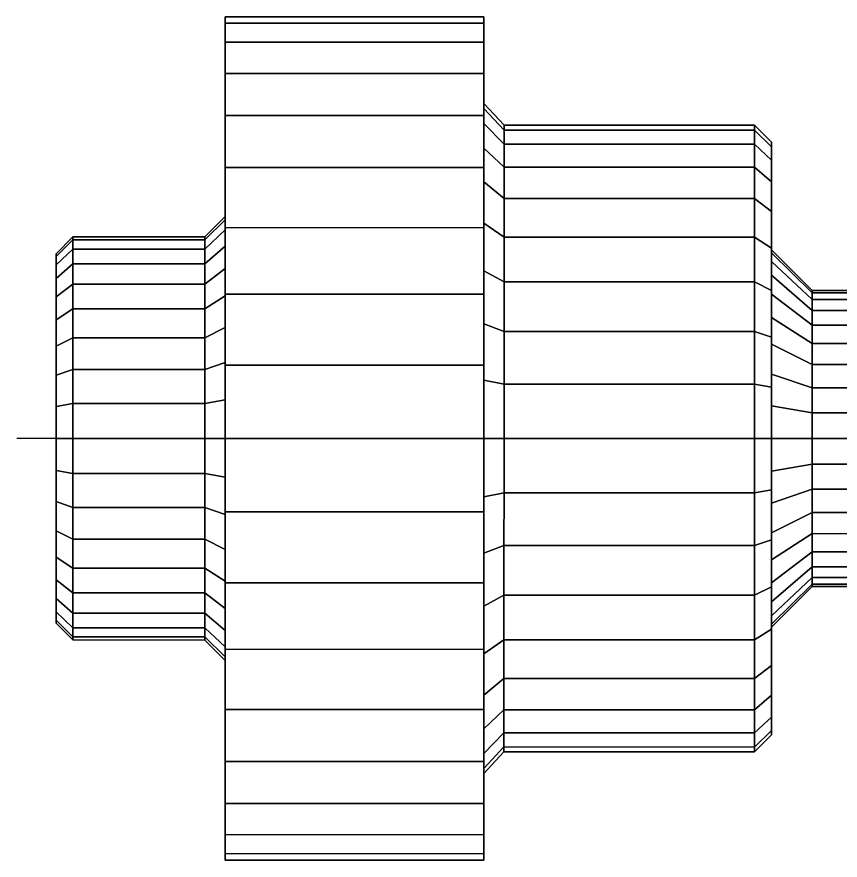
# Model space of a CAD drawing. Extents: x 12.7 to 36, y 9 to 27.5.
# Drawn here: x 12.691 to 15.125, y 10.54 to 13.033 of the extents above; entities that cross this region are included whole.
import ezdxf

# ---------------------------------------------------------------- set-up
doc = ezdxf.new("R2010")
doc.units = 0
doc.header["$MEASUREMENT"] = 0
doc.layers.get('0').update_dxf_attribs({"linetype": 'CONTINUOUS'})
doc.layers.add('FACE', color=7, linetype='CONTINUOUS')

# ---------------------------------------------------------------- blocks, each defined once
blk = doc.blocks.new('NEW')
at = {"color": 7}
blk.add_line((36.03, 11.7829, 0.75), (12.691, 11.7865, 0.75), dxfattribs=at)
at = {"color": 7, "elevation": 0.75}
blk.add_lwpolyline([(15.5018, 12.2237), (15.0418, 12.2237), (14.9218, 12.3437), (14.9218, 12.6624), (14.8718, 12.7124), (14.1311, 12.7124), (14.0718, 12.777), (14.0718, 13.0329), (13.3068, 13.0329), (13.3068, 12.4424), (13.2468, 12.3824), (12.8568, 12.3824), (12.8069, 12.3324), (12.8069, 11.7829)], dxfattribs=at)
at = {"layer": 'FACE', "color": 7}
mesh = blk.add_polymesh((9, 9), dxfattribs=at)
for k, corner in enumerate([(12.8069, 11.7829, 0.75), (12.8069, 12.3324, 0.75), (12.8568, 12.3824, 0.75), (13.2468, 12.3824, 0.75), (13.3068, 12.4424, 0.75), (13.3068, 13.0329, 0.75), (14.0718, 13.0329, 0.75), (14.0718, 12.777, 0.75), (14.1311, 12.7124, 0.75), (12.8069, 11.783, 0.7494), (12.8069, 12.3241, 0.8448), (12.8568, 12.3734, 0.8535), (13.2468, 12.3734, 0.8535), (13.3068, 12.4324, 0.8639), (13.3068, 13.014, 0.9664), (14.0718, 13.014, 0.9665), (14.0718, 12.762, 0.922), (14.1311, 12.6983, 0.9108), (12.8069, 11.7831, 0.7488), (12.8069, 12.2995, 0.9367), (12.8568, 12.3465, 0.9538), (13.2468, 12.3465, 0.9538), (13.3068, 12.4028, 0.9744), (13.3068, 12.9577, 1.1763), (14.0718, 12.9577, 1.1764), (14.0718, 12.7173, 1.0888), (14.1311, 12.6565, 1.0667), (12.8069, 11.7834, 0.7482), (12.8068, 12.2593, 1.023), (12.8568, 12.3026, 1.048), (13.2468, 12.3026, 1.048), (13.3068, 12.3545, 1.078), (13.3068, 12.8659, 1.3732), (14.0718, 12.8659, 1.3733), (14.0718, 12.6443, 1.2453), (14.1311, 12.5883, 1.213), (12.8069, 11.7838, 0.7477), (12.8068, 12.2047, 1.1009), (12.8568, 12.243, 1.1331), (13.2468, 12.243, 1.1331), (13.3068, 12.2889, 1.1717), (13.3068, 12.7413, 1.5512), (14.0718, 12.7413, 1.5513), (14.0718, 12.5452, 1.3868), (14.1311, 12.4957, 1.3453), (12.8069, 11.7842, 0.7473), (12.8068, 12.1374, 1.1682), (12.8568, 12.1695, 1.2065), (13.2468, 12.1695, 1.2065), (13.3068, 12.2081, 1.2525), (13.3068, 12.5877, 1.7049), (14.0718, 12.5876, 1.7049), (14.0718, 12.4231, 1.5089), (14.131, 12.3816, 1.4594), (12.8069, 11.7847, 0.7469), (12.8068, 12.0595, 1.2228), (12.8568, 12.0844, 1.2661), (13.2468, 12.0844, 1.2661), (13.3068, 12.1144, 1.3181), (13.3068, 12.4097, 1.8295), (14.0718, 12.4096, 1.8296), (14.0718, 12.2817, 1.608), (14.131, 12.2494, 1.552), (12.8069, 11.7853, 0.7466), (12.8068, 11.9732, 1.263), (12.8568, 11.9903, 1.31), (13.2468, 11.9903, 1.31), (13.3068, 12.0108, 1.3664), (13.3067, 12.2128, 1.9213), (14.0717, 12.2127, 1.9214), (14.0718, 12.1252, 1.6809), (14.131, 12.1031, 1.6202), (12.8069, 11.7859, 0.7465), (12.8068, 11.8813, 1.2876), (12.8568, 11.89, 1.3369), (13.2468, 11.8899, 1.3369), (13.3068, 11.9003, 1.396), (13.3067, 12.0029, 1.9775), (14.0717, 12.0028, 1.9776), (14.0717, 11.9584, 1.7256), (14.131, 11.9471, 1.662)]):
    mesh.set_mesh_vertex(divmod(k, 9), corner)
mesh = blk.add_polymesh((4, 9), dxfattribs=at)
for k, corner in enumerate([(12.8069, 11.7838, 0.7523), (12.8068, 12.2047, 0.3991), (12.8568, 12.243, 0.3669), (13.2468, 12.243, 0.3669), (13.3068, 12.2889, 0.3283), (13.3068, 12.7413, -0.0512), (14.0718, 12.7413, -0.0513), (14.0718, 12.5452, 0.1132), (14.1311, 12.4957, 0.1547), (12.8069, 11.7834, 0.7518), (12.8068, 12.2593, 0.477), (12.8568, 12.3026, 0.452), (13.2468, 12.3026, 0.452), (13.3068, 12.3545, 0.422), (13.3068, 12.8659, 0.1268), (14.0718, 12.8659, 0.1267), (14.0718, 12.6443, 0.2547), (14.1311, 12.5883, 0.287), (12.8069, 11.7831, 0.7512), (12.8069, 12.2995, 0.5633), (12.8568, 12.3465, 0.5462), (13.2468, 12.3465, 0.5462), (13.3068, 12.4028, 0.5256), (13.3068, 12.9577, 0.3237), (14.0718, 12.9577, 0.3236), (14.0718, 12.7173, 0.4112), (14.1311, 12.6565, 0.4333), (12.8069, 11.783, 0.7506), (12.8069, 12.3241, 0.6552), (12.8568, 12.3734, 0.6465), (13.2468, 12.3734, 0.6465), (13.3068, 12.4324, 0.6361), (13.3068, 13.014, 0.5336), (14.0718, 13.014, 0.5335), (14.0718, 12.762, 0.578), (14.1311, 12.6983, 0.5892)]):
    mesh.set_mesh_vertex(divmod(k, 9), corner)
mesh = blk.add_polymesh((9, 9), dxfattribs=at)
for k, corner in enumerate([(12.8069, 11.7883, 0.7531), (12.8068, 11.5135, 0.2772), (12.8567, 11.4885, 0.2339), (13.2467, 11.4885, 0.2339), (13.3067, 11.4584, 0.1819), (13.3066, 11.1632, -0.3295), (14.0716, 11.163, -0.3296), (14.0717, 11.291, -0.108), (14.1309, 11.3233, -0.052), (12.8069, 11.7877, 0.7534), (12.8068, 11.5998, 0.237), (12.8567, 11.5827, 0.19), (13.2467, 11.5826, 0.19), (13.3067, 11.5621, 0.1336), (13.3066, 11.3601, -0.4213), (14.0716, 11.36, -0.4214), (14.0717, 11.4475, -0.1809), (14.1309, 11.4696, -0.1202), (12.8069, 11.7871, 0.7535), (12.8068, 11.6917, 0.2124), (12.8568, 11.683, 0.1631), (13.2468, 11.6829, 0.1631), (13.3068, 11.6725, 0.104), (13.3067, 11.57, -0.4775), (14.0717, 11.5699, -0.4776), (14.0717, 11.6143, -0.2256), (14.131, 11.6255, -0.162), (12.8069, 11.7865, 0.7536), (12.8068, 11.7865, 0.2041), (12.8568, 11.7865, 0.1541), (13.2468, 11.7864, 0.154), (13.3068, 11.7864, 0.094), (13.3067, 11.7864, -0.4965), (14.0717, 11.7863, -0.4966), (14.0717, 11.7863, -0.2407), (14.131, 11.7863, -0.1761), (12.8069, 11.7859, 0.7535), (12.8068, 11.8813, 0.2124), (12.8568, 11.89, 0.1631), (13.2468, 11.8899, 0.1631), (13.3068, 11.9003, 0.104), (13.3067, 12.0029, -0.4775), (14.0717, 12.0028, -0.4776), (14.0717, 11.9584, -0.2256), (14.131, 11.9471, -0.162), (12.8069, 11.7853, 0.7534), (12.8068, 11.9732, 0.237), (12.8568, 11.9903, 0.19), (13.2468, 11.9903, 0.19), (13.3068, 12.0108, 0.1336), (13.3067, 12.2128, -0.4213), (14.0717, 12.2127, -0.4214), (14.0718, 12.1252, -0.1809), (14.131, 12.1031, -0.1202), (12.8069, 11.7847, 0.7531), (12.8068, 12.0595, 0.2772), (12.8568, 12.0844, 0.2339), (13.2468, 12.0844, 0.2339), (13.3068, 12.1144, 0.1819), (13.3068, 12.4097, -0.3295), (14.0718, 12.4096, -0.3296), (14.0718, 12.2817, -0.108), (14.131, 12.2494, -0.052), (12.8069, 11.7842, 0.7527), (12.8068, 12.1374, 0.3318), (12.8568, 12.1695, 0.2935), (13.2468, 12.1695, 0.2935), (13.3068, 12.2081, 0.2475), (13.3068, 12.5877, -0.2049), (14.0718, 12.5876, -0.2049), (14.0718, 12.4231, -0.0089), (14.131, 12.3816, 0.0406), (12.8069, 11.7838, 0.7523), (12.8068, 12.2047, 0.3991), (12.8568, 12.243, 0.3669), (13.2468, 12.243, 0.3669), (13.3068, 12.2889, 0.3283), (13.3068, 12.7413, -0.0512), (14.0718, 12.7413, -0.0513), (14.0718, 12.5452, 0.1132), (14.1311, 12.4957, 0.1547)]):
    mesh.set_mesh_vertex(divmod(k, 9), corner)
mesh = blk.add_polymesh((9, 9), dxfattribs=at)
for k, corner in enumerate([(14.1311, 12.7124, 0.75), (14.8718, 12.7124, 0.75), (14.9218, 12.6624, 0.75), (14.9218, 12.3437, 0.75), (15.0418, 12.2237, 0.75), (15.5018, 12.2237, 0.75), (15.6218, 12.3527, 0.75), (15.6218, 11.7797, 0.75), (16.3218, 11.7796, 0.75), (14.1311, 12.6983, 0.9108), (14.8718, 12.6983, 0.9108), (14.9218, 12.6491, 0.9021), (14.9218, 12.3352, 0.8468), (15.0418, 12.217, 0.826), (15.5018, 12.217, 0.826), (15.6218, 12.3441, 0.8484), (15.6218, 11.7798, 0.7489), (16.3218, 11.7797, 0.7489), (14.1311, 12.6565, 1.0667), (14.8718, 12.6565, 1.0668), (14.9218, 12.6096, 1.0497), (14.9218, 12.31, 0.9407), (15.0418, 12.1973, 0.8996), (15.5018, 12.1973, 0.8996), (15.6218, 12.3186, 0.9438), (15.6218, 11.7801, 0.7478), (16.3218, 11.78, 0.7478), (14.1311, 12.5883, 1.213), (14.8718, 12.5883, 1.2131), (14.9218, 12.545, 1.1881), (14.9218, 12.269, 1.0287), (15.0418, 12.1651, 0.9687), (15.5018, 12.1651, 0.9688), (15.6218, 12.2768, 1.0333), (15.6218, 11.7806, 0.7468), (16.3218, 11.7805, 0.7468), (14.1311, 12.4957, 1.3453), (14.8718, 12.4957, 1.3453), (14.9218, 12.4574, 1.3132), (14.9218, 12.2133, 1.1083), (15.0418, 12.1213, 1.0312), (15.5018, 12.1213, 1.0312), (15.6218, 12.2202, 1.1142), (15.6218, 11.7812, 0.7459), (16.3218, 11.7811, 0.7459), (14.131, 12.3816, 1.4594), (14.8718, 12.3816, 1.4595), (14.9218, 12.3494, 1.4212), (14.9218, 12.1445, 1.177), (15.0418, 12.0674, 1.0851), (15.5018, 12.0674, 1.0851), (15.6218, 12.1503, 1.184), (15.6218, 11.782, 0.7451), (16.3218, 11.7819, 0.7451), (14.131, 12.2494, 1.552), (14.8718, 12.2493, 1.5521), (14.9218, 12.2243, 1.5088), (14.9218, 12.0649, 1.2328), (15.0418, 12.0049, 1.1288), (15.5018, 12.0049, 1.1289), (15.6218, 12.0694, 1.2407), (15.6218, 11.7829, 0.7444), (16.3218, 11.7828, 0.7444), (14.131, 12.1031, 1.6202), (14.8718, 12.103, 1.6203), (14.9218, 12.0859, 1.5733), (14.9218, 11.9769, 1.2738), (15.0418, 11.9358, 1.1611), (15.5018, 11.9358, 1.1611), (15.6218, 11.9799, 1.2824), (15.6218, 11.7839, 0.7439), (16.3218, 11.7839, 0.7439), (14.131, 11.9471, 1.662), (14.8718, 11.9471, 1.6621), (14.9218, 11.9384, 1.6129), (14.9218, 11.883, 1.299), (15.0418, 11.8622, 1.1808), (15.5018, 11.8621, 1.1809), (15.6218, 11.8845, 1.308), (15.6218, 11.785, 0.7436), (16.3218, 11.7849, 0.7436)]):
    mesh.set_mesh_vertex(divmod(k, 9), corner)
mesh = blk.add_polymesh((4, 9), dxfattribs=at)
for k, corner in enumerate([(14.1311, 12.4957, 0.1547), (14.8718, 12.4957, 0.1547), (14.9218, 12.4574, 0.1868), (14.9218, 12.2133, 0.3917), (15.0418, 12.1213, 0.4688), (15.5018, 12.1213, 0.4688), (15.6218, 12.2202, 0.3858), (15.6218, 11.7812, 0.7541), (16.3218, 11.7811, 0.7541), (14.1311, 12.5883, 0.287), (14.8718, 12.5883, 0.2869), (14.9218, 12.545, 0.3119), (14.9218, 12.269, 0.4713), (15.0418, 12.1651, 0.5313), (15.5018, 12.1651, 0.5312), (15.6218, 12.2768, 0.4667), (15.6218, 11.7806, 0.7532), (16.3218, 11.7805, 0.7532), (14.1311, 12.6565, 0.4333), (14.8718, 12.6565, 0.4332), (14.9218, 12.6096, 0.4503), (14.9218, 12.31, 0.5593), (15.0418, 12.1973, 0.6004), (15.5018, 12.1973, 0.6004), (15.6218, 12.3186, 0.5562), (15.6218, 11.7801, 0.7522), (16.3218, 11.78, 0.7522), (14.1311, 12.6983, 0.5892), (14.8718, 12.6983, 0.5892), (14.9218, 12.6491, 0.5979), (14.9218, 12.3352, 0.6532), (15.0418, 12.217, 0.674), (15.5018, 12.217, 0.674), (15.6218, 12.3441, 0.6516), (15.6218, 11.7798, 0.7511), (16.3218, 11.7797, 0.7511)]):
    mesh.set_mesh_vertex(divmod(k, 9), corner)
mesh = blk.add_polymesh((9, 9), dxfattribs=at)
for k, corner in enumerate([(14.1309, 11.3233, -0.052), (14.8717, 11.3232, -0.0521), (14.9217, 11.3481, -0.0088), (14.9217, 11.5075, 0.2672), (15.0418, 11.5675, 0.3712), (15.5018, 11.5674, 0.3711), (15.6217, 11.5029, 0.2593), (15.6218, 11.7894, 0.7556), (16.3218, 11.7893, 0.7556), (14.1309, 11.4696, -0.1202), (14.8717, 11.4695, -0.1203), (14.9217, 11.4866, -0.0733), (14.9217, 11.5956, 0.2262), (15.0418, 11.6366, 0.3389), (15.5018, 11.6365, 0.3389), (15.6217, 11.5924, 0.2176), (15.6218, 11.7884, 0.7561), (16.3218, 11.7883, 0.7561), (14.131, 11.6255, -0.162), (14.8717, 11.6254, -0.1621), (14.9217, 11.6341, -0.1129), (14.9218, 11.6894, 0.201), (15.0418, 11.7103, 0.3192), (15.5018, 11.7102, 0.3191), (15.6218, 11.6878, 0.192), (15.6218, 11.7873, 0.7564), (16.3218, 11.7872, 0.7564), (14.131, 11.7863, -0.1761), (14.8717, 11.7862, -0.1762), (14.9217, 11.7862, -0.1262), (14.9218, 11.7862, 0.1926), (15.0418, 11.7862, 0.3126), (15.5018, 11.7862, 0.3125), (15.6218, 11.7861, 0.1834), (15.6218, 11.7861, 0.7565), (16.3218, 11.7861, 0.7565), (14.131, 11.9471, -0.162), (14.8718, 11.9471, -0.1621), (14.9218, 11.9384, -0.1129), (14.9218, 11.883, 0.201), (15.0418, 11.8622, 0.3192), (15.5018, 11.8621, 0.3191), (15.6218, 11.8845, 0.192), (15.6218, 11.785, 0.7564), (16.3218, 11.7849, 0.7564), (14.131, 12.1031, -0.1202), (14.8718, 12.103, -0.1203), (14.9218, 12.0859, -0.0733), (14.9218, 11.9769, 0.2262), (15.0418, 11.9358, 0.3389), (15.5018, 11.9358, 0.3389), (15.6218, 11.9799, 0.2176), (15.6218, 11.7839, 0.7561), (16.3218, 11.7839, 0.7561), (14.131, 12.2494, -0.052), (14.8718, 12.2493, -0.0521), (14.9218, 12.2243, -0.0088), (14.9218, 12.0649, 0.2672), (15.0418, 12.0049, 0.3712), (15.5018, 12.0049, 0.3711), (15.6218, 12.0694, 0.2593), (15.6218, 11.7829, 0.7556), (16.3218, 11.7828, 0.7556), (14.131, 12.3816, 0.0406), (14.8718, 12.3816, 0.0405), (14.9218, 12.3494, 0.0788), (14.9218, 12.1445, 0.323), (15.0418, 12.0674, 0.4149), (15.5018, 12.0674, 0.4149), (15.6218, 12.1503, 0.316), (15.6218, 11.782, 0.7549), (16.3218, 11.7819, 0.7549), (14.1311, 12.4957, 0.1547), (14.8718, 12.4957, 0.1547), (14.9218, 12.4574, 0.1868), (14.9218, 12.2133, 0.3917), (15.0418, 12.1213, 0.4688), (15.5018, 12.1213, 0.4688), (15.6218, 12.2202, 0.3858), (15.6218, 11.7812, 0.7541), (16.3218, 11.7811, 0.7541)]):
    mesh.set_mesh_vertex(divmod(k, 9), corner)
mesh = blk.add_polymesh((9, 9), dxfattribs=at)
for k, corner in enumerate([(12.8069, 11.7859, 0.7465), (12.8068, 11.8813, 1.2876), (12.8568, 11.89, 1.3369), (13.2468, 11.8899, 1.3369), (13.3068, 11.9003, 1.396), (13.3067, 12.0029, 1.9775), (14.0717, 12.0028, 1.9776), (14.0717, 11.9584, 1.7256), (14.131, 11.9471, 1.662), (12.8069, 11.7865, 0.7464), (12.8068, 11.7865, 1.2959), (12.8568, 11.7865, 1.3459), (13.2468, 11.7864, 1.346), (13.3068, 11.7864, 1.406), (13.3067, 11.7864, 1.9965), (14.0717, 11.7863, 1.9966), (14.0717, 11.7863, 1.7407), (14.131, 11.7863, 1.6761), (12.8069, 11.7871, 0.7465), (12.8068, 11.6917, 1.2876), (12.8568, 11.683, 1.3369), (13.2468, 11.6829, 1.3369), (13.3068, 11.6725, 1.396), (13.3067, 11.57, 1.9775), (14.0717, 11.5699, 1.9776), (14.0717, 11.6143, 1.7256), (14.131, 11.6255, 1.662), (12.8069, 11.7877, 0.7466), (12.8068, 11.5998, 1.263), (12.8567, 11.5827, 1.31), (13.2467, 11.5826, 1.31), (13.3067, 11.5621, 1.3664), (13.3066, 11.3601, 1.9213), (14.0716, 11.36, 1.9214), (14.0717, 11.4475, 1.6809), (14.1309, 11.4696, 1.6202), (12.8069, 11.7883, 0.7469), (12.8068, 11.5135, 1.2228), (12.8567, 11.4885, 1.2661), (13.2467, 11.4885, 1.2661), (13.3067, 11.4584, 1.3181), (13.3066, 11.1632, 1.8295), (14.0716, 11.163, 1.8296), (14.0717, 11.291, 1.608), (14.1309, 11.3233, 1.552), (12.8069, 11.7888, 0.7473), (12.8067, 11.4356, 1.1682), (12.8567, 11.4034, 1.2065), (13.2467, 11.4034, 1.2065), (13.3067, 11.3648, 1.2525), (13.3066, 10.9852, 1.7049), (14.0716, 10.9851, 1.7049), (14.0716, 11.1495, 1.5089), (14.1309, 11.1911, 1.4594), (12.8069, 11.7892, 0.7477), (12.8067, 11.3683, 1.1009), (12.8567, 11.33, 1.1331), (13.2467, 11.3299, 1.1331), (13.3067, 11.2839, 1.1717), (13.3066, 10.8316, 1.5512), (14.0716, 10.8314, 1.5513), (14.0716, 11.0274, 1.3868), (14.1309, 11.0769, 1.3453), (12.8069, 11.7896, 0.7482), (12.8067, 11.3137, 1.023), (12.8567, 11.2704, 1.048), (13.2467, 11.2703, 1.048), (13.3067, 11.2183, 1.078), (13.3066, 10.7069, 1.3732), (14.0716, 10.7068, 1.3733), (14.0716, 10.9284, 1.2453), (14.1309, 10.9843, 1.213), (12.8069, 11.7898, 0.7488), (12.8067, 11.2735, 0.9367), (12.8567, 11.2265, 0.9538), (13.2467, 11.2264, 0.9538), (13.3067, 11.17, 0.9744), (13.3066, 10.6151, 1.1763), (14.0716, 10.6149, 1.1764), (14.0716, 10.8554, 1.0888), (14.1309, 10.9161, 1.0667)]):
    mesh.set_mesh_vertex(divmod(k, 9), corner)
mesh = blk.add_polymesh((9, 9), dxfattribs=at)
for k, corner in enumerate([(14.131, 11.9471, 1.662), (14.8718, 11.9471, 1.6621), (14.9218, 11.9384, 1.6129), (14.9218, 11.883, 1.299), (15.0418, 11.8622, 1.1808), (15.5018, 11.8621, 1.1809), (15.6218, 11.8845, 1.308), (15.6218, 11.785, 0.7436), (16.3218, 11.7849, 0.7436), (14.131, 11.7863, 1.6761), (14.8717, 11.7862, 1.6762), (14.9217, 11.7862, 1.6262), (14.9218, 11.7862, 1.3074), (15.0418, 11.7862, 1.1874), (15.5018, 11.7862, 1.1875), (15.6218, 11.7861, 1.3166), (15.6218, 11.7861, 0.7435), (16.3218, 11.7861, 0.7435), (14.131, 11.6255, 1.662), (14.8717, 11.6254, 1.6621), (14.9217, 11.6341, 1.6129), (14.9218, 11.6894, 1.299), (15.0418, 11.7103, 1.1808), (15.5018, 11.7102, 1.1809), (15.6218, 11.6878, 1.308), (15.6218, 11.7873, 0.7436), (16.3218, 11.7872, 0.7436), (14.1309, 11.4696, 1.6202), (14.8717, 11.4695, 1.6203), (14.9217, 11.4866, 1.5733), (14.9217, 11.5956, 1.2738), (15.0418, 11.6366, 1.1611), (15.5018, 11.6365, 1.1611), (15.6217, 11.5924, 1.2824), (15.6218, 11.7884, 0.7439), (16.3218, 11.7883, 0.7439), (14.1309, 11.3233, 1.552), (14.8717, 11.3232, 1.5521), (14.9217, 11.3481, 1.5088), (14.9217, 11.5075, 1.2328), (15.0418, 11.5675, 1.1288), (15.5018, 11.5674, 1.1289), (15.6217, 11.5029, 1.2407), (15.6218, 11.7894, 0.7444), (16.3218, 11.7893, 0.7444), (14.1309, 11.1911, 1.4594), (14.8717, 11.1909, 1.4595), (14.9217, 11.223, 1.4212), (14.9217, 11.4279, 1.177), (15.0418, 11.505, 1.0851), (15.5018, 11.5049, 1.0851), (15.6217, 11.422, 1.184), (15.6218, 11.7903, 0.7451), (16.3218, 11.7902, 0.7451), (14.1309, 11.0769, 1.3453), (14.8716, 11.0768, 1.3453), (14.9217, 11.115, 1.3132), (14.9217, 11.3592, 1.1083), (15.0417, 11.4511, 1.0312), (15.5017, 11.451, 1.0312), (15.6217, 11.3521, 1.1142), (15.6218, 11.7911, 0.7459), (16.3218, 11.791, 0.7459), (14.1309, 10.9843, 1.213), (14.8716, 10.9842, 1.2131), (14.9216, 11.0274, 1.1881), (14.9217, 11.3035, 1.0287), (15.0417, 11.4074, 0.9687), (15.5017, 11.4073, 0.9688), (15.6217, 11.2955, 1.0333), (15.6218, 11.7917, 0.7468), (16.3218, 11.7916, 0.7468), (14.1309, 10.9161, 1.0667), (14.8716, 10.9159, 1.0668), (14.9216, 10.9629, 1.0497), (14.9217, 11.2624, 0.9407), (15.0417, 11.3751, 0.8996), (15.5017, 11.375, 0.8996), (15.6217, 11.2537, 0.9438), (15.6218, 11.7922, 0.7478), (16.3218, 11.7921, 0.7478)]):
    mesh.set_mesh_vertex(divmod(k, 9), corner)
mesh = blk.add_polymesh((9, 9), dxfattribs=at)
for k, corner in enumerate([(14.1309, 10.9161, 1.0667), (14.8716, 10.9159, 1.0668), (14.9216, 10.9629, 1.0497), (14.9217, 11.2624, 0.9407), (15.0417, 11.3751, 0.8996), (15.5017, 11.375, 0.8996), (15.6217, 11.2537, 0.9438), (15.6218, 11.7922, 0.7478), (16.3218, 11.7921, 0.7478), (14.1309, 10.8743, 0.9108), (14.8716, 10.8742, 0.9108), (14.9216, 10.9234, 0.9021), (14.9217, 11.2373, 0.8468), (15.0417, 11.3554, 0.826), (15.5017, 11.3553, 0.826), (15.6217, 11.2282, 0.8484), (15.6218, 11.7925, 0.7489), (16.3218, 11.7924, 0.7489), (14.1309, 10.8603, 0.75), (14.8716, 10.8601, 0.75), (14.9216, 10.9101, 0.75), (14.9217, 11.2288, 0.75), (15.0417, 11.3488, 0.75), (15.5017, 11.3487, 0.75), (15.6217, 11.2196, 0.75), (15.6218, 11.7926, 0.75), (16.3218, 11.7925, 0.75), (14.1309, 10.8743, 0.5892), (14.8716, 10.8742, 0.5892), (14.9216, 10.9234, 0.5979), (14.9217, 11.2373, 0.6532), (15.0417, 11.3554, 0.674), (15.5017, 11.3553, 0.674), (15.6217, 11.2282, 0.6516), (15.6218, 11.7925, 0.7511), (16.3218, 11.7924, 0.7511), (14.1309, 10.9161, 0.4333), (14.8716, 10.9159, 0.4332), (14.9216, 10.9629, 0.4503), (14.9217, 11.2624, 0.5593), (15.0417, 11.3751, 0.6004), (15.5017, 11.375, 0.6004), (15.6217, 11.2537, 0.5562), (15.6218, 11.7922, 0.7522), (16.3218, 11.7921, 0.7522), (14.1309, 10.9843, 0.287), (14.8716, 10.9842, 0.2869), (14.9216, 11.0274, 0.3119), (14.9217, 11.3035, 0.4713), (15.0417, 11.4074, 0.5313), (15.5017, 11.4073, 0.5312), (15.6217, 11.2955, 0.4667), (15.6218, 11.7917, 0.7532), (16.3218, 11.7916, 0.7532), (14.1309, 11.0769, 0.1547), (14.8716, 11.0768, 0.1547), (14.9217, 11.115, 0.1868), (14.9217, 11.3592, 0.3917), (15.0417, 11.4511, 0.4688), (15.5017, 11.451, 0.4688), (15.6217, 11.3521, 0.3858), (15.6218, 11.7911, 0.7541), (16.3218, 11.791, 0.7541), (14.1309, 11.1911, 0.0406), (14.8717, 11.1909, 0.0405), (14.9217, 11.223, 0.0788), (14.9217, 11.4279, 0.323), (15.0418, 11.505, 0.4149), (15.5018, 11.5049, 0.4149), (15.6217, 11.422, 0.316), (15.6218, 11.7903, 0.7549), (16.3218, 11.7902, 0.7549), (14.1309, 11.3233, -0.052), (14.8717, 11.3232, -0.0521), (14.9217, 11.3481, -0.0088), (14.9217, 11.5075, 0.2672), (15.0418, 11.5675, 0.3712), (15.5018, 11.5674, 0.3711), (15.6217, 11.5029, 0.2593), (15.6218, 11.7894, 0.7556), (16.3218, 11.7893, 0.7556)]):
    mesh.set_mesh_vertex(divmod(k, 9), corner)
mesh = blk.add_polymesh((9, 9), dxfattribs=at)
for k, corner in enumerate([(12.8069, 11.7898, 0.7488), (12.8067, 11.2735, 0.9367), (12.8567, 11.2265, 0.9538), (13.2467, 11.2264, 0.9538), (13.3067, 11.17, 0.9744), (13.3066, 10.6151, 1.1763), (14.0716, 10.6149, 1.1764), (14.0716, 10.8554, 1.0888), (14.1309, 10.9161, 1.0667), (12.8069, 11.79, 0.7494), (12.8067, 11.2489, 0.8448), (12.8567, 11.1996, 0.8535), (13.2467, 11.1995, 0.8535), (13.3067, 11.1404, 0.8639), (13.3065, 10.5589, 0.9664), (14.0715, 10.5587, 0.9665), (14.0716, 10.8107, 0.922), (14.1309, 10.8743, 0.9108), (12.8069, 11.7901, 0.75), (12.8067, 11.2406, 0.75), (12.8567, 11.1906, 0.75), (13.2467, 11.1905, 0.75), (13.3067, 11.1304, 0.75), (13.3065, 10.5399, 0.75), (14.0715, 10.5398, 0.75), (14.0716, 10.7957, 0.75), (14.1309, 10.8603, 0.75), (12.8069, 11.79, 0.7506), (12.8067, 11.2489, 0.6552), (12.8567, 11.1996, 0.6465), (13.2467, 11.1995, 0.6465), (13.3067, 11.1404, 0.6361), (13.3065, 10.5589, 0.5336), (14.0715, 10.5587, 0.5335), (14.0716, 10.8107, 0.578), (14.1309, 10.8743, 0.5892), (12.8069, 11.7898, 0.7512), (12.8067, 11.2735, 0.5633), (12.8567, 11.2265, 0.5462), (13.2467, 11.2264, 0.5462), (13.3067, 11.17, 0.5256), (13.3066, 10.6151, 0.3237), (14.0716, 10.6149, 0.3236), (14.0716, 10.8554, 0.4112), (14.1309, 10.9161, 0.4333), (12.8069, 11.7896, 0.7518), (12.8067, 11.3137, 0.477), (12.8567, 11.2704, 0.452), (13.2467, 11.2703, 0.452), (13.3067, 11.2183, 0.422), (13.3066, 10.7069, 0.1268), (14.0716, 10.7068, 0.1267), (14.0716, 10.9284, 0.2547), (14.1309, 10.9843, 0.287), (12.8069, 11.7892, 0.7523), (12.8067, 11.3683, 0.3991), (12.8567, 11.33, 0.3669), (13.2467, 11.3299, 0.3669), (13.3067, 11.2839, 0.3283), (13.3066, 10.8316, -0.0512), (14.0716, 10.8314, -0.0513), (14.0716, 11.0274, 0.1132), (14.1309, 11.0769, 0.1547), (12.8069, 11.7888, 0.7527), (12.8067, 11.4356, 0.3318), (12.8567, 11.4034, 0.2935), (13.2467, 11.4034, 0.2935), (13.3067, 11.3648, 0.2475), (13.3066, 10.9852, -0.2049), (14.0716, 10.9851, -0.2049), (14.0716, 11.1495, -0.0089), (14.1309, 11.1911, 0.0406), (12.8069, 11.7883, 0.7531), (12.8068, 11.5135, 0.2772), (12.8567, 11.4885, 0.2339), (13.2467, 11.4885, 0.2339), (13.3067, 11.4584, 0.1819), (13.3066, 11.1632, -0.3295), (14.0716, 11.163, -0.3296), (14.0717, 11.291, -0.108), (14.1309, 11.3233, -0.052)]):
    mesh.set_mesh_vertex(divmod(k, 9), corner)

msp = doc.modelspace()

# ---------------------------------------------------------------- block references
msp.add_blockref('NEW', (0, 0))

doc.saveas('drawing.dxf')
